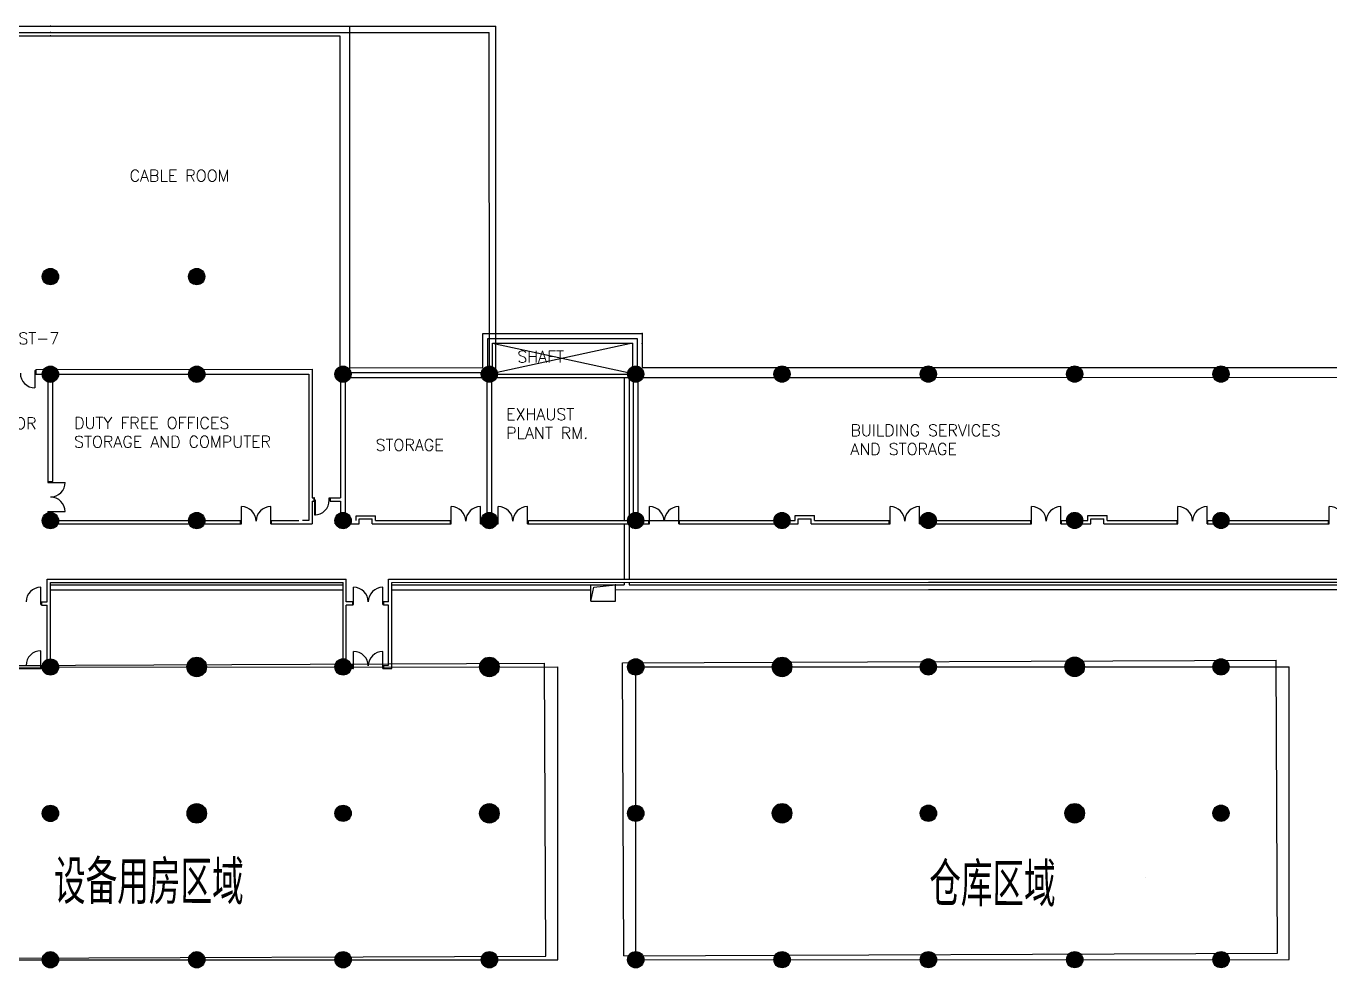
# Model space of a CAD drawing. Extents: x 3835738 to 4446688, y -234172 to 94826.
# Drawn here: x 4236489 to 4316685, y 32706 to 90609 of the extents above; entities that cross this region are included whole.
import ezdxf
from ezdxf.enums import TextEntityAlignment as Align

# ---------------------------------------------------------------- set-up
doc = ezdxf.new("R2010")
doc.units = 0
doc.header["$LTSCALE"] = 1000
doc.header["$MEASUREMENT"] = 0
doc.layers.add('e-填充', color=8, linetype='Continuous')
doc.layers.add('原有地下室', color=160, linetype='Continuous')
doc.styles.add('ROMANS', font='romans__.ttf', dxfattribs={"height": 0.2})
doc.styles.get("Standard").update_dxf_attribs({"font": 'gbenor.shx', "bigfont": 'gbcbig.shx'})

# ---------------------------------------------------------------- blocks, each defined once
blk = doc.blocks.new('A$C0789794C')
at = {"layer": 'e-填充'}
for p, q in [((89600, 51400), (126400, 51400)), ((95500, 51400), (117400, 51400)), ((117400, 51400), (117400, 30300)), ((126400, 30075), (126400, 51400)), ((90150, 51000), (126000, 51000)), ((96100, 50800), (116800, 50800)), ((116800, 50800), (116800, 30300)), ((126000, 30075), (126000, 51000)), ((125600, 32500), (135400, 32500)), ((125600, 30400), (125600, 32500)), ((125900, 30100), (125900, 32200)), ((125900, 32200), (135100, 32200)), ((125900, 30100), (125900, 32200)), ((125900, 32200), (135100, 32200)), ((135100, 32200), (135100, 30100)), ((135100, 32200), (135100, 30100)), ((135400, 32500), (135400, 30400)), ((134800, 31900), (126000, 30000)), ((126200, 31900), (135000, 30000)), ((126200, 31900), (134800, 31900)), ((126200, 30400), (126200, 31900)), ((134800, 31900), (134800, 30300)), ((98050, 30221), (98050, 30061)), ((98050, 30221), (98100, 30221)), ((98050, 30061), (98100, 30061)), ((98050, 30061), (98050, 29164)), ((98100, 30300), (98100, 30000)), ((98100, 30300), (115100, 30300)), ((98100, 30221), (98100, 30061)), ((98100, 30000), (114900, 30000)), ((98850, 30075), (98850, 23400)), ((99150, 23400), (99150, 30075)), ((114900, 30000), (114900, 21000)), ((115100, 30300), (115100, 22400)), ((116654, 29800), (125541, 29800)), ((116800, 30300), (117400, 30300)), ((116850, 30075), (116850, 22400)), ((117100, 30100), (125900, 30100)), ((117100, 30100), (125900, 30100)), ((117150, 21200), (117150, 30075)), ((117400, 30400), (125600, 30400)), ((125500, 30000), (135400, 30000)), ((125500, 29800), (135400, 29800)), ((125541, 29800), (126459, 29800)), ((125700, 30000), (135265, 30000)), ((125850, 30075), (125850, 21200)), ((126150, 21200), (126150, 30075)), ((134300, 29800), (134300, 21000)), ((134600, 29800), (134600, 21000)), ((134850, 30075), (134850, 21200)), ((135150, 21200), (135150, 30075)), ((135300, 29800), (153000, 29800)), ((135400, 30400), (153000, 30400)), ((153000, 30400), (179718, 30400)), ((153000, 29800), (180343, 29800)), ((98850, 23400), (99150, 23400)), ((98850, 23400), (98850, 23350)), ((98850, 23400), (99010, 23400)), ((98850, 23350), (99010, 23350)), ((99010, 23400), (99010, 23350)), ((99010, 23350), (99907, 23350)), ((110750, 20960), (110750, 21857)), ((112550, 20960), (112550, 21857)), ((115100, 22400), (115200, 22400)), ((115100, 22200), (115100, 20800)), ((115100, 22200), (115200, 22200)), ((115200, 22400), (115200, 22200)), ((116150, 22250), (116200, 22250)), ((116200, 22400), (116850, 22400)), ((116200, 22400), (116200, 22200)), ((116200, 22200), (116850, 22200)), ((116850, 22200), (116850, 21200)), ((123650, 20960), (123650, 21857)), ((125450, 20960), (125450, 21857)), ((126550, 20960), (126550, 21857)), ((128350, 20960), (128350, 21857)), ((135850, 20960), (135850, 21857)), ((137650, 20960), (137650, 21857)), ((150650, 20960), (150650, 21857)), ((152450, 20960), (152450, 21857)), ((159350, 20960), (159350, 21857)), ((161150, 20960), (161150, 21857)), ((168350, 20960), (168350, 21857)), ((170150, 20960), (170150, 21857)), ((177650, 20960), (177650, 21860)), ((98850, 21550), (99010, 21550)), ((98850, 21550), (98850, 21500)), ((98850, 21500), (98850, 21200)), ((98850, 21500), (99150, 21500)), ((98850, 21500), (99010, 21500)), ((99010, 21550), (99010, 21500)), ((99010, 21550), (99907, 21550)), ((99150, 21200), (99150, 21500)), ((99150, 21000), (110700, 21000)), ((110700, 20800), (110700, 21000)), ((110700, 20960), (110750, 20960)), ((110700, 20800), (110700, 20960)), ((110750, 20800), (110750, 20960)), ((112550, 20800), (112550, 20960)), ((112550, 20960), (112600, 20960)), ((112600, 20800), (112600, 21000)), ((112600, 21000), (114280, 21000)), ((112600, 20800), (112600, 20960)), ((114900, 21000), (114500, 21000)), ((116507, 20800), (116507, 20999)), ((117800, 21000), (117800, 21300)), ((117800, 21300), (119000, 21300)), ((118000, 21100), (118800, 21100)), ((118000, 20800), (118000, 21100)), ((118800, 20800), (118800, 21100)), ((119000, 21000), (119000, 21300)), ((119000, 21000), (123600, 21000)), ((123600, 20800), (123600, 21000)), ((123600, 20800), (123600, 20960)), ((123600, 20960), (123650, 20960)), ((123650, 20800), (123650, 20960)), ((125450, 20960), (125500, 20960)), ((125450, 20800), (125450, 20960)), ((125500, 20800), (125500, 21000)), ((125500, 21000), (126500, 21000)), ((125500, 20800), (125500, 20960)), ((126500, 20800), (126500, 21000)), ((126500, 20800), (126500, 20960)), ((126500, 20960), (126550, 20960)), ((126550, 20800), (126550, 20960)), ((128350, 20960), (128400, 20960)), ((128350, 20800), (128350, 20960)), ((128400, 20800), (128400, 21000)), ((128400, 21000), (144800, 21000)), ((128400, 20800), (128400, 20960)), ((135800, 20800), (135800, 21000)), ((135800, 20960), (135850, 20960)), ((135800, 20800), (135800, 20960)), ((135850, 20800), (135850, 20960)), ((137650, 20800), (137650, 20960)), ((137650, 20960), (137700, 20960)), ((137700, 20800), (137700, 21000)), ((137700, 20800), (137700, 20960)), ((144800, 21000), (144800, 21300)), ((144800, 21300), (146000, 21300)), ((145000, 21100), (145800, 21100)), ((145000, 20800), (145000, 21100)), ((145800, 20800), (145800, 21100)), ((146000, 21000), (146000, 21300)), ((146000, 21000), (150600, 21000)), ((150600, 20800), (150600, 21000)), ((150600, 20800), (150600, 20960)), ((150600, 20960), (150650, 20960)), ((150650, 20800), (150650, 20960)), ((152450, 20960), (152500, 20960)), ((152450, 20800), (152450, 20960)), ((152500, 21000), (153000, 21000)), ((152500, 20800), (152500, 21000)), ((152500, 20800), (152500, 20960)), ((153000, 21000), (159300, 21000)), ((159300, 20800), (159300, 21000)), ((159300, 20960), (159350, 20960)), ((159300, 20800), (159300, 20960)), ((159350, 20800), (159350, 20960)), ((161150, 20800), (161150, 20960)), ((161150, 20960), (161200, 20960)), ((161200, 20800), (161200, 21000)), ((161200, 21000), (162800, 21000)), ((161200, 20800), (161200, 20960)), ((162800, 21000), (162800, 21300)), ((162800, 21300), (164000, 21300)), ((163000, 20800), (163000, 21100)), ((163000, 21100), (163800, 21100)), ((163800, 20800), (163800, 21100)), ((164000, 21000), (164000, 21300)), ((164000, 21000), (168300, 21000)), ((168300, 20800), (168300, 21000)), ((168300, 20960), (168350, 20960)), ((168300, 20800), (168300, 20960)), ((168350, 20800), (168350, 20960)), ((170150, 20800), (170150, 20960)), ((170150, 20960), (170200, 20960)), ((170200, 20800), (170200, 21000)), ((170200, 21000), (170900, 21000)), ((170200, 20800), (170200, 20960)), ((171100, 21000), (177600, 21000)), ((177600, 21000), (177600, 20800)), ((99000, 20800), (99150, 20800)), ((99150, 20800), (110700, 20800)), ((110700, 20800), (110750, 20800)), ((112550, 20800), (112600, 20800)), ((112600, 20800), (115100, 20800)), ((116507, 20800), (118000, 20800)), ((118800, 20800), (123600, 20800)), ((123600, 20800), (123650, 20800)), ((125450, 20800), (125500, 20800)), ((125500, 20800), (126500, 20800)), ((126500, 20800), (126550, 20800)), ((128350, 20800), (128400, 20800)), ((128400, 20800), (135800, 20800)), ((134300, 20800), (134300, 17400)), ((134600, 20800), (134600, 17400)), ((135800, 20800), (135850, 20800)), ((137650, 20800), (137700, 20800)), ((137700, 20800), (145000, 20800)), ((145800, 20800), (150600, 20800)), ((150600, 20800), (150650, 20800)), ((152450, 20800), (152500, 20800)), ((152500, 20800), (153000, 20800)), ((153000, 20800), (159300, 20800)), ((159300, 20800), (159350, 20800)), ((161150, 20800), (161200, 20800)), ((161200, 20800), (163000, 20800)), ((163800, 20800), (168300, 20800)), ((168300, 20800), (168350, 20800)), ((170150, 20800), (170200, 20800)), ((170200, 20800), (170900, 20800)), ((170900, 20800), (177600, 20800)), ((98403, 16002), (98403, 16899)), ((98800, 16002), (98800, 17400)), ((98800, 17400), (108100, 17400)), ((99000, 17200), (107900, 17200)), ((99000, 11900), (99000, 17200)), ((99000, 17050), (107900, 17050)), ((107900, 17200), (117000, 17200)), ((107900, 17050), (117000, 17050)), ((108100, 17400), (117200, 17400)), ((117000, 12000), (117000, 17200)), ((117200, 16002), (117200, 17400)), ((117647, 16002), (117647, 16899)), ((119447, 16002), (119447, 16899)), ((119800, 17400), (153000, 17400)), ((119800, 16002), (119800, 17400)), ((120000, 17200), (153000, 17200)), ((120000, 11900), (120000, 17200)), ((120000, 17050), (134300, 17050)), ((132250, 16050), (132250, 17050)), ((132250, 16050), (132428, 16912)), ((132428, 16912), (133750, 17050)), ((133750, 16050), (133750, 17050)), ((134300, 17200), (134300, 17050)), ((134600, 17200), (134600, 17050)), ((134600, 17050), (153000, 17050)), ((153000, 17400), (216594, 17400)), ((153000, 17199), (161900, 17199)), ((153000, 17049), (161900, 17049)), ((161900, 17199), (179900, 17199)), ((161900, 17049), (180000, 17049)), ((99000, 16750), (107900, 16750)), ((107900, 16750), (117000, 16750)), ((120000, 16750), (132250, 16750)), ((132250, 16050), (133750, 16050)), ((133750, 16750), (153000, 16750)), ((153000, 16749), (161900, 16749)), ((161900, 16749), (180000, 16749)), ((98403, 16002), (98453, 16002)), ((98403, 15842), (98403, 16002)), ((98403, 15842), (98453, 15842)), ((98453, 16002), (98800, 16002)), ((98453, 16002), (98453, 15802)), ((98453, 15842), (98453, 16002)), ((98453, 15802), (98800, 15802)), ((98800, 12100), (98800, 15802)), ((117597, 16002), (117200, 16002)), ((117597, 15802), (117200, 15802)), ((117200, 12100), (117200, 15802)), ((117597, 16002), (117597, 15802)), ((117597, 15842), (117597, 16002)), ((117597, 16002), (117647, 16002)), ((117597, 15842), (117647, 15842)), ((117647, 15842), (117647, 16002)), ((119447, 16002), (119497, 16002)), ((119447, 15842), (119447, 16002)), ((119447, 15842), (119497, 15842)), ((119497, 16002), (119497, 15802)), ((119800, 16002), (119497, 16002)), ((119497, 15842), (119497, 16002)), ((119800, 15802), (119497, 15802)), ((119800, 12100), (119800, 15802)), ((98403, 12100), (98403, 12997)), ((117647, 12060), (117647, 12957)), ((119447, 12060), (119447, 12957)), ((98403, 12100), (98453, 12100)), ((98403, 11940), (98403, 12100)), ((98453, 12100), (98453, 11900)), ((98453, 12100), (98800, 12100)), ((98453, 11940), (98453, 12100)), ((117597, 12100), (117323, 12100)), ((117597, 12100), (117597, 11900)), ((117597, 11900), (117597, 12060)), ((117597, 12060), (117647, 12060)), ((117647, 11900), (117647, 12060)), ((119447, 12060), (119497, 12060)), ((119447, 11900), (119447, 12060)), ((119497, 12100), (119497, 11900)), ((119497, 12100), (119800, 12100)), ((119497, 11900), (119497, 12060)), ((85800, 12000), (130200, 12000)), ((96553, 11900), (98725, 11900)), ((98403, 11940), (98453, 11940)), ((98453, 11900), (99000, 11900)), ((117597, 11900), (117123, 11900)), ((117597, 11900), (117647, 11900)), ((117625, 11900), (117621, 11900)), ((119447, 11900), (119497, 11900)), ((119497, 11900), (120000, 11900)), ((130200, -6000), (130200, 12000)), ((135000, 12000), (175200, 12000)), ((135000, -6000), (135000, 12000)), ((175200, -6000), (175200, 12000)), ((166366, -951), (166366, -951)), ((85800, -6000), (130200, -6000)), ((135000, -6000), (175200, -6000))]:
    blk.add_line(p, q, dxfattribs=at)
for points, const_width in [([(98750, 36000, 1), (99250, 36000, 1)], 500), ([(107750, 36000, 1), (108250, 36000, 1)], 500), ([(98750, 30000, 1), (99250, 30000, 1)], 500), ([(107754, 30000, 1), (108246, 30000, 1)], 491), ([(116750, 30000, 1), (117250, 30000, 1)], 500), ([(125754, 30000, 1), (126246, 30000, 1)], 491), ([(134750, 30000, 1), (135250, 30000, 1)], 500), ([(143754, 30000, 1), (144246, 30000, 1)], 491), ([(152750, 30000, 1), (153250, 30000, 1)], 500), ([(152750, 30000, 1), (153250, 30000, 1)], 500), ([(161754, 30000, 1), (162246, 30000, 1)], 491), ([(170750, 30000, 1), (171250, 30000, 1)], 500), ([(98750, 21000, 1), (99250, 21000, 1)], 500), ([(98750, 21000, 1), (99250, 21000, 1)], 500), ([(107750, 21000, 1), (108250, 21000, 1)], 500), ([(107750, 21000, 1), (108250, 21000, 1)], 500), ([(116750, 21000, 1), (117250, 21000, 1)], 500), ([(116750, 21000, 1), (117250, 21000, 1)], 500), ([(125750, 21000, 1), (126250, 21000, 1)], 500), ([(125750, 21000, 1), (126250, 21000, 1)], 500), ([(134750, 21000, 1), (135250, 21000, 1)], 500), ([(134750, 21000, 1), (135250, 21000, 1)], 500), ([(143750, 21000, 1), (144250, 21000, 1)], 500), ([(143750, 21000, 1), (144250, 21000, 1)], 500), ([(152750, 21000, 1), (153250, 21000, 1)], 500), ([(152750, 21000, 1), (153250, 21000, 1)], 500), ([(152750, 21000, 1), (153250, 21000, 1)], 500), ([(152750, 21000, 1), (153250, 21000, 1)], 500), ([(161750, 21000, 1), (162250, 21000, 1)], 500), ([(161750, 21000, 1), (162250, 21000, 1)], 500), ([(170750, 21000, 1), (171250, 21000, 1)], 500), ([(170750, 21000, 1), (171250, 21000, 1)], 500), ([(98750, 12000, 1), (99250, 12000, 1)], 500), ([(98750, 12000, 1), (99250, 12000, 1)], 500), ([(107706, 12000, 1), (108294, 12000, 1)], 588), ([(116750, 12000, 1), (117250, 12000, 1)], 500), ([(116750, 12000, 1), (117250, 12000, 1)], 500), ([(125706, 12000, 1), (126294, 12000, 1)], 588), ([(134750, 12000, 1), (135250, 12000, 1)], 500), ([(134750, 12000, 1), (135250, 12000, 1)], 500), ([(143706, 12000, 1), (144294, 12000, 1)], 588), ([(152750, 12000, 1), (153250, 12000, 1)], 500), ([(152750, 12000, 1), (153250, 12000, 1)], 500), ([(152750, 12000, 1), (153250, 12000, 1)], 500), ([(152750, 12000, 1), (153250, 12000, 1)], 500), ([(161706, 12000, 1), (162294, 12000, 1)], 588), ([(170750, 12000, 1), (171250, 12000, 1)], 500), ([(170750, 12000, 1), (171250, 12000, 1)], 500), ([(98750, 3000, 1), (99250, 3000, 1)], 500), ([(98750, 3000, 1), (99250, 3000, 1)], 500), ([(107706, 3000, 1), (108294, 3000, 1)], 588), ([(116750, 3000, 1), (117250, 3000, 1)], 500), ([(116750, 3000, 1), (117250, 3000, 1)], 500), ([(125706, 3000, 1), (126294, 3000, 1)], 588), ([(134750, 3000, 1), (135250, 3000, 1)], 500), ([(134750, 3000, 1), (135250, 3000, 1)], 500), ([(143706, 3000, 1), (144294, 3000, 1)], 588), ([(152750, 3000, 1), (153250, 3000, 1)], 500), ([(152750, 3000, 1), (153250, 3000, 1)], 500), ([(152750, 3000, 1), (153250, 3000, 1)], 500), ([(152750, 3000, 1), (153250, 3000, 1)], 500), ([(161706, 3000, 1), (162294, 3000, 1)], 588), ([(170750, 3000, 1), (171250, 3000, 1)], 500), ([(170750, 3000, 1), (171250, 3000, 1)], 500), ([(98750, -6000, 1), (99250, -6000, 1)], 500), ([(98750, -6000, 1), (99250, -6000, 1)], 500), ([(107750, -6000, 1), (108250, -6000, 1)], 500), ([(107750, -6000, 1), (108250, -6000, 1)], 500), ([(116750, -6000, 1), (117250, -6000, 1)], 500), ([(116750, -6000, 1), (117250, -6000, 1)], 500), ([(125750, -6000, 1), (126250, -6000, 1)], 500), ([(125750, -6000, 1), (126250, -6000, 1)], 500), ([(134750, -6000, 1), (135250, -6000, 1)], 500), ([(134750, -6000, 1), (135250, -6000, 1)], 500), ([(143750, -6000, 1), (144250, -6000, 1)], 500), ([(143750, -6000, 1), (144250, -6000, 1)], 500), ([(152750, -6000, 1), (153250, -6000, 1)], 500), ([(152750, -6000, 1), (153250, -6000, 1)], 500), ([(152750, -6000, 1), (153250, -6000, 1)], 500), ([(152750, -6000, 1), (153250, -6000, 1)], 500), ([(161750, -6000, 1), (162250, -6000, 1)], 500), ([(161750, -6000, 1), (162250, -6000, 1)], 500), ([(170750, -6000, 1), (171250, -6000, 1)], 500), ([(170750, -6000, 1), (171250, -6000, 1)], 500)]:
    blk.add_lwpolyline(points, format="xyb", close=True, dxfattribs=dict(at, const_width=const_width))
for points in [[(115250, 22400), (115200, 22400), (115200, 22250), (115250, 22250)], [(115250, 21350), (115300, 21350), (115300, 22250), (115250, 22250)]]:
    blk.add_lwpolyline(points, close=True, dxfattribs=at)
for points in [[(116150, 22250), (116150, 22400)], [(116150, 22400), (116200, 22400), (116200, 22250)], [(177650, 20960), (177600, 20960), (177600, 20800), (177650, 20800), (177650, 20960)]]:
    blk.add_lwpolyline(points, dxfattribs=at)
for centre, radius in [((99000, 36000), 500), ((108000, 36000), 500), ((99000, 30000), 500), ((108000, 30000), 500), ((117000, 30000), 500), ((126000, 30000), 500), ((135000, 30000), 500), ((144000, 30000), 500), ((153000, 30000), 500), ((153000, 30000), 500), ((162000, 30000), 500), ((171000, 30000), 500), ((99000, 21000), 500), ((99000, 21000), 500), ((108000, 21000), 500), ((108000, 21000), 500), ((117000, 21000), 500), ((117000, 21000), 500), ((126000, 21000), 500), ((126000, 21000), 500), ((135000, 21000), 500), ((135000, 21000), 500), ((144000, 21000), 500), ((144000, 21000), 500), ((153000, 21000), 500), ((153000, 21000), 500), ((153000, 21000), 500), ((153000, 21000), 500), ((162000, 21000), 500), ((162000, 21000), 500), ((171000, 21000), 500), ((171000, 21000), 500), ((99000, 12000), 500), ((99000, 12000), 500), ((108000, 12000), 600), ((108000, 12000), 600), ((117000, 12000), 500), ((117000, 12000), 500), ((126000, 12000), 600), ((135000, 12000), 500), ((135000, 12000), 500), ((144000, 12000), 600), ((153000, 12000), 500), ((153000, 12000), 500), ((153000, 12000), 500), ((153000, 12000), 500), ((162000, 12000), 600), ((171000, 12000), 500), ((171000, 12000), 500), ((99000, 3000), 500), ((99000, 3000), 500), ((108000, 3000), 600), ((117000, 3000), 500), ((117000, 3000), 500), ((126000, 3000), 600), ((135000, 3000), 500), ((135000, 3000), 500), ((144000, 3000), 600), ((153000, 3000), 500), ((153000, 3000), 500), ((153000, 3000), 500), ((153000, 3000), 500), ((162000, 3000), 600), ((171000, 3000), 500), ((171000, 3000), 500), ((99000, -6000), 500), ((99000, -6000), 500), ((108000, -6000), 500), ((108000, -6000), 500), ((117000, -6000), 500), ((117000, -6000), 500), ((126000, -6000), 500), ((126000, -6000), 500), ((135000, -6000), 500), ((135000, -6000), 500), ((144000, -6000), 500), ((144000, -6000), 500), ((153000, -6000), 500), ((153000, -6000), 500), ((153000, -6000), 500), ((153000, -6000), 500), ((162000, -6000), 500), ((162000, -6000), 500), ((171000, -6000), 500), ((171000, -6000), 500)]:
    blk.add_circle(centre, radius, dxfattribs=at)
for centre, radius, start, end in [((98050, 30061), 897, 180, 270), ((99010, 23350), 897, 270, 0), ((99010, 21550), 897, 0, 90), ((110750, 20960), 897, 0, 90), ((112550, 20960), 897, 90, 180), ((115250, 22250), 900, 270, 0), ((123650, 20960), 897, 0, 90), ((125450, 20960), 897, 90, 180), ((126550, 20960), 897, 0, 90), ((128350, 20960), 897, 90, 180), ((135850, 20960), 897, 0, 90), ((137650, 20960), 897, 90, 180), ((150650, 20960), 897, 0, 90), ((152450, 20960), 897, 90, 180), ((159350, 20960), 897, 0, 90), ((161150, 20960), 897, 90, 180), ((168350, 20960), 897, 0, 90), ((170150, 20960), 897, 90, 180), ((177650, 20960), 900, 0, 90), ((114130, 21020), 20, 270, 0), ((98403, 16002), 897, 90, 180), ((117647, 16002), 897, 0, 90), ((119447, 16002), 897, 90, 180), ((98403, 12100), 897, 90, 180), ((117647, 12060), 897, 0, 90), ((119447, 12060), 897, 90, 180)]:
    blk.add_arc(centre, radius, start, end, dxfattribs=at)
for p in [(99000, 51400), (99000, 51000), (99000, 51000), (99000, 50800), (135400, 32500), (135393, 31886), (135393, 31886), (133750, 17050)]:
    blk.add_point(p, dxfattribs=at)
at = {"layer": 'e-填充', "style": 'ROMANS'}
for s, p in [('CABLE ROOM', (103874, 41851)), ('ST-7', (97032, 31842)), ('SHAFT', (127715, 30719)), ('CORRIDOR', (93347, 26626)), ('DUTY FREE OFFICES', (100458, 26643)), ('EXHAUST', (127030, 27180)), ('PLANT RM.', (127030, 26024)), ('BUILDING SERVICES', (148208, 26187)), ('STORAGE AND COMPUTER', (100458, 25487)), ('AND STORAGE', (148208, 25031))]:
    blk.add_text(s, height=714, dxfattribs=at).set_placement(p)
blk.add_text('STORAGE', height=714, dxfattribs=at).set_placement((121097, 25292), align=Align.CENTER)
at = {"layer": 'e-填充'}
for s, p in [('设备用房区域', (99215, -2563)), ('仓库区域', (153047, -2715))]:
    blk.add_text(s, height=2700.7, rotation=359.76843, dxfattribs=at).set_placement(p)
blk = doc.blocks.new('gyuu')
at = {"layer": '原有地下室'}
for p, q in [((2528750, 1149864), (2568950, 1150027)), ((2569023, 1132027), (2568950, 1150027)), ((2479551, 1149666), (2523950, 1149845)), ((2524023, 1131845), (2523950, 1149845)), ((2528823, 1131865), (2528750, 1149864)), ((2479624, 1131666), (2524023, 1131845)), ((2528823, 1131865), (2569023, 1132027))]:
    blk.add_line(p, q, dxfattribs=at)

msp = doc.modelspace()

# ---------------------------------------------------------------- block references
msp.add_blockref('gyuu', (1744432.3, -1098411))
at = {"layer": 'e-填充', "color": 160, "linetype": 'Continuous', "rotation": 0.006862675940578765}
msp.add_blockref('A$C0789794C', (4138987.7, 39194.2), dxfattribs=at)

doc.saveas('drawing.dxf')
